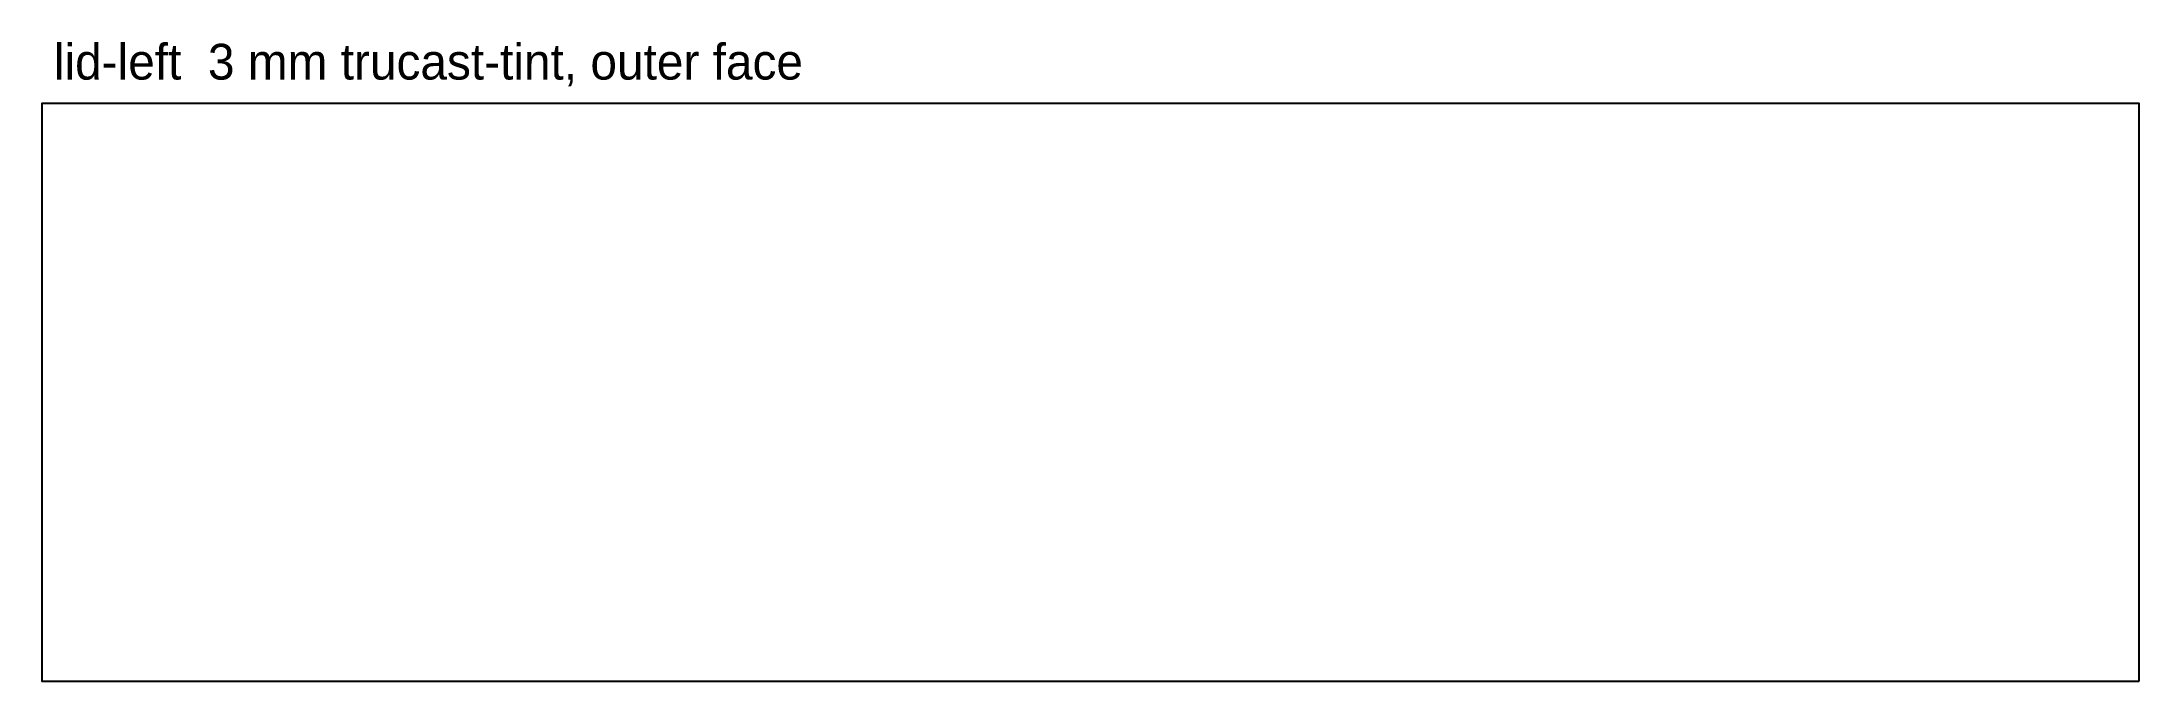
# Model space of a CAD drawing. Header units: millimetres. Extents: x 0 to 352, y 0 to 107.
import ezdxf

# ---------------------------------------------------------------- set-up
doc = ezdxf.new("R2010")
doc.units = ezdxf.units.MM
doc.layers.add('CUT_OUTSIDE', color=1, linetype='Continuous')
doc.layers.add('NOTES', color=7, linetype='Continuous')

msp = doc.modelspace()

# ---------------------------------------------------------------- linework, layer by layer
at = {"layer": 'CUT_OUTSIDE'}
msp.add_lwpolyline([(352, 0), (352, 97), (0, 97), (0, 0), (352, 0)], close=True, dxfattribs=at)

# ---------------------------------------------------------------- texts
at = {"layer": 'NOTES'}
msp.add_text('lid-left  3 mm trucast-tint, outer face', height=6, dxfattribs=at).set_placement((2, 101))

doc.saveas('drawing.dxf')
